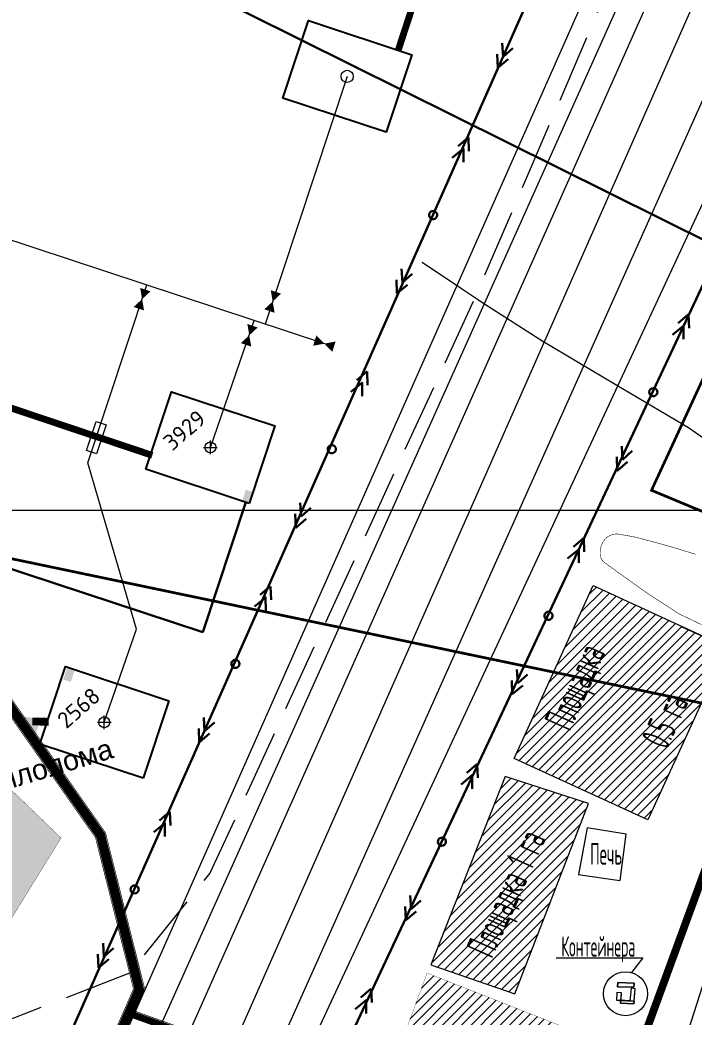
# Model space of a CAD drawing. Header units: millimetres. Extents: x 519 to 9564855, y -810 to 5021775.
# Drawn here: x 9533487 to 9533983, y 5000627 to 5001361 of the extents above; entities that cross this region are included whole.
import ezdxf

# ---------------------------------------------------------------- set-up
doc = ezdxf.new("R2010")
doc.units = ezdxf.units.MM
doc.header["$LTSCALE"] = 2
doc.header["$MEASUREMENT"] = 0
doc.header["$PDMODE"] = 2
doc.header["$PDSIZE"] = 5
for name, pattern in [('92051501$0$GROUND2', [35, 25, -10]), ('DASHED2', [9.525, 6.35, -3.175]), ('НЕПРЕРЫВНАЯ_ЛИНИЯ', [0])]:
    doc.linetypes.add(name, pattern=pattern)
for name, color, linetype, lineweight in [('200 скв. на 2010 год', 61, 'Continuous', 0), ('KTO to TEXACO OilLine', 107, 'НЕПРЕРЫВНАЯ_ЛИНИЯ', 60), ('PPLINE_GAS', 4, 'GAS_LINE', 30), ('Электро', 1, 'Continuous', 30), ('Электроснаб', 1, 'Continuous', 18), ('Электроснабжене', 1, 'Continuous', 18)]:
    doc.layers.add(name, color=color, linetype=linetype, lineweight=lineweight)
for name, color, linetype in [('Existing roads', 41, 'Continuous'), ('Future Roads', 44, 'Continuous'), ('GRID_PULKOVO', 7, 'Continuous'), ('OilColl&Flowlines', 3, 'Continuous'), ('PPLINE_WAT', 7, 'WTR_LINE'), ('ROAD_FIELD', 255, '92051501$0$GROUND2'), ('ROAD_GROUND', 9, 'Continuous'), ('Stage 9.Frame&Text', 7, 'Continuous'), ('МГ-земельный участок', 7, 'Continuous'), ('Скважины 2017г', 221, 'Continuous'), ('Скважины на 2014 год', 70, 'Continuous'), ('Скважины на 2015 год', 7, 'Continuous')]:
    doc.layers.add(name, color=color, linetype=linetype)
doc.styles.add('92051501$0$STANDARD', font='simplex.shx')
doc.styles.add('Elect', font='isocpeur.ttf')
doc.styles.get("Standard").update_dxf_attribs({"font": 'isocpeur.ttf', "width": 0.5})
doc.linetypes.add('GAS_LINE', pattern='A,0.5,-0.2,["G",92051501$0$STANDARD,S=0.1,R=0,X=-0.1,Y=-0.05],-0.05', length=0.75)
doc.linetypes.add('WTR_LINE', pattern='A,0.5,-0.2,["W",92051501$0$STANDARD,S=0.1,R=0,X=-0.1,Y=-0.05],-0.05', length=0.75)
pattern_1 = [(45, (21521.2297, 234.048), (-3.535533906, 3.535533906), [])]

# ---------------------------------------------------------------- blocks, each defined once
blk = doc.blocks.new('92051501$0$WELLPAD')
at = {"flags": 128}
blk.add_lwpolyline([(40, -30), (-40, -30), (-40, 30), (40, 30)], close=True, dxfattribs=at)

msp = doc.modelspace()

# ---------------------------------------------------------------- hatches: boundary and pattern name
at = {"linetype": 'ByBlock', "lineweight": 0, "ltscale": 5}
h = msp.add_hatch(dxfattribs=at)
h.set_pattern_fill('ANSI31', color=0, scale=40, style=0)
h.set_pattern_definition(pattern_1)
h.paths.add_polyline_path([(9533974.76816, 5000914.00673), (9533908.866, 5000944.497), (9533850.672, 5000817.315), (9533916.1482, 5000787.30457)])
h.paths.add_polyline_path([(9533932.08119, 5000837.27696), (9533947.60555, 5000871.97585), (9533918.67399, 5000884.91989), (9533903.14963, 5000850.221)], flags=24)
h.paths.add_polyline_path([(9533897.73783, 5000827.18085), (9533929.42673, 5000898.00952), (9533896.18062, 5000912.8839), (9533864.49172, 5000842.05523)], flags=24)
h = msp.add_hatch(dxfattribs=at)
h.set_pattern_fill('ANSI31', color=0, scale=40, style=0)
h.set_pattern_definition(pattern_1)
h.paths.add_polyline_path([(9533973.97838, 5000826.72049), (9534007.124, 5000899.037), (9533974.69026, 5000913.83834), (9533916.1482, 5000787.30457), (9533948.874, 5000772.305)])
h.paths.add_polyline_path([(9533965.89203, 5000816.24821), (9533986.59009, 5000862.51097), (9533957.65853, 5000875.45501), (9533936.96047, 5000829.19225)], flags=24)
h = msp.add_hatch(dxfattribs=at)
h.set_pattern_fill('ANSI31', color=0, scale=40, style=0)
h.set_pattern_definition(pattern_1)
h.paths.add_polyline_path([(9533789.595, 5000665.472), (9533851.174, 5000644.295), (9533905.295, 5000784.234), (9533844.03, 5000804.061)])
h = msp.add_hatch(dxfattribs=at)
h.set_pattern_fill('ANSI31', color=0, scale=40, style=0)
h.set_pattern_definition([(45, (0, 0), (-3.535533906, 3.535533906), [])])
h.paths.add_polyline_path([(9533786.77, 5000659.47), (9533758.83, 5000583.98), (9533884.48, 5000534.52), (9533912.65, 5000609.81)])
h.paths.add_polyline_path([(9533807.35212, 5000584.83002), (9533865.10212, 5000584.83002), (9533865.10212, 5000614.08002), (9533807.35212, 5000614.08002)], flags=24)
at = {"layer": 'Future Roads', "linetype": 'ByBlock', "lineweight": 0, "ltscale": 25}
h = msp.add_hatch(color=256, dxfattribs=at)
edge = h.paths.add_edge_path()
edge.add_line((9533500.01767, 5000847.56836), (9533502.45866, 5000843.19796))
edge.add_arc((9533519.39055, 5000831.49201), 20.58442, 145.34175774, 179.23366907)
edge.add_line((9533498.80797, 5000831.76732), (9533489.4128, 5000848.42891))
edge.add_arc((9533496.8148, 5000873.87217), 26.4981, 253.77913674, 276.94241965)
h = msp.add_hatch(color=256, dxfattribs=at)
edge = h.paths.add_edge_path()
edge.add_line((9533500.02037, 5000847.57633), (9533502.46135, 5000843.20593))
edge.add_arc((9533519.39325, 5000831.49998), 20.58442, 145.34175774, 179.23366907)
edge.add_line((9533498.81067, 5000831.77529), (9533489.41549, 5000848.43688))
edge.add_arc((9533496.81749, 5000873.88014), 26.4981, 253.77913674, 276.94241965)
at = {"layer": 'Скважины на 2015 год', "linetype": 'ByBlock', "lineweight": 0, "ltscale": 5}
h = msp.add_hatch(color=5, dxfattribs=at)
h.paths.add_polyline_path([(9533243.19, 5000752.02), (9533348.24, 5000922.21), (9533517.69, 5000758.85), (9533438.9, 5000631.21)])
h.paths.add_polyline_path([(9533285.01854, 5000727.89913), (9533561.61671, 5000810.83813), (9533552.73858, 5000840.44634), (9533276.1404, 5000757.50735)], flags=9)
at = {"layer": 'Электро', "ltscale": 7.5}
for points in [[(9533659.15196, 5001013.10464), (9533653.52959, 5001014.9307), (9533650.86745, 5001006.73405), (9533656.48982, 5001004.908)], [(9533527.5161, 5000881.72964), (9533521.89373, 5000883.5557), (9533519.23159, 5000875.35905), (9533524.85396, 5000873.533)]]:
    msp.add_hatch(color=256, dxfattribs=at).paths.add_polyline_path(points)
at = {"layer": 'Электроснаб', "linetype": 'ByBlock', "lineweight": 0, "ltscale": 7.5}
msp.add_hatch(color=1, dxfattribs=at).paths.add_polyline_path([(9533659.15196, 5001013.10464), (9533653.52959, 5001014.9307), (9533650.86745, 5001006.73405), (9533656.48982, 5001004.908)])
at = {"layer": 'Электроснабжене', "linetype": 'ByBlock', "lineweight": 0, "ltscale": 7.5}
msp.add_hatch(color=1, dxfattribs=at).paths.add_polyline_path([(9533659.15196, 5001013.10464), (9533653.52959, 5001014.9307), (9533650.86745, 5001006.73405), (9533656.48982, 5001004.908)])

# ---------------------------------------------------------------- linework, layer by layer
at = {"color": 0, "linetype": 'ByBlock', "lineweight": 0, "ltscale": 5}
for p, q in [((9533850.672, 5000817.315), (9533908.866, 5000944.497)), ((9533908.866, 5000944.497), (9534007.124, 5000899.037)), ((9534007.124, 5000899.037), (9533974.37319, 5000913.98304)), ((9534007.124, 5000899.037), (9533949.00914, 5000772.24306)), ((9533949.00914, 5000772.24306), (9533850.672, 5000817.315)), ((9533844.03, 5000804.061), (9533789.595, 5000665.472)), ((9533905.295, 5000784.234), (9533844.03, 5000804.061)), ((9533851.174, 5000644.295), (9533905.295, 5000784.234)), ((9533904.43804, 5000766.19908), (9533898.14104, 5000731.95308)), ((9533933.21104, 5000761.58308), (9533904.43804, 5000766.19908)), ((9533928.72204, 5000727.56108), (9533933.21104, 5000761.58308)), ((9533897.884, 5000731.99), (9533928.465, 5000727.598)), ((9533789.595, 5000665.472), (9533851.174, 5000644.295)), ((9533926.83752, 5000649.43104), (9533926.92248, 5000652.42742)), ((9533938.83272, 5000649.09141), (9533926.83754, 5000649.4315)), ((9533926.92248, 5000652.42742), (9533939.04902, 5000652.0836)), ((9533936.6872, 5000648.24681), (9533935.80577, 5000638.96269)), ((9533939.67668, 5000647.99577), (9533936.6872, 5000648.24681)), ((9533938.807, 5000636.769), (9533939.67668, 5000647.99577)), ((9533939.04902, 5000652.0836), (9533938.83272, 5000649.09141)), ((9533926.17717, 5000639.40087), (9533926.58123, 5000645.33858)), ((9533929.15544, 5000639.21123), (9533926.17717, 5000639.40087)), ((9533926.55535, 5000645.34034), (9533929.4365, 5000645.14428)), ((9533929.04714, 5000639.42261), (9533928.93971, 5000637.23393)), ((9533938.90044, 5000638.75209), (9533929.04714, 5000639.42261)), ((9533929.4365, 5000645.14428), (9533929.15544, 5000639.21123)), ((9533928.93971, 5000637.23393), (9533938.807, 5000636.769))]:
    msp.add_line(p, q, dxfattribs=at)
at = {"color": 0, "linetype": 'ByBlock', "lineweight": 0, "ltscale": 80, "const_width": 0.2}
msp.add_lwpolyline([(9533243.19, 5000752.02), (9533348.24, 5000922.21), (9533517.69, 5000758.85), (9533438.9, 5000631.21), (9533243.19, 5000752.02)], dxfattribs=at)
at = {"lineweight": 0, "ltscale": 5, "const_width": 0.2}
msp.add_lwpolyline([(9533786.77, 5000659.47), (9533912.65, 5000609.81), (9533884.48, 5000534.52), (9533758.83, 5000583.98), (9533786.77, 5000659.47)], dxfattribs=at)
at = {"lineweight": 0}
for points in [[(9533927.043, 5000652.424), (9533926.83752, 5000649.43104), (9533938.83272, 5000649.09141), (9533939.04902, 5000652.0836), (9533927.043, 5000652.424)], [(9533938.90044, 5000638.75209), (9533939.67668, 5000647.99577), (9533936.6872, 5000648.24681), (9533935.79965, 5000638.8982)], [(9533929.03315, 5000639.21702), (9533926.17409, 5000639.35247), (9533926.55535, 5000645.34034), (9533929.43735, 5000645.15683), (9533929.03315, 5000639.21702)], [(9533938.807, 5000636.769), (9533928.93971, 5000637.23393), (9533929.03315, 5000639.21702), (9533938.90044, 5000638.75209), (9533938.807, 5000636.769)]]:
    msp.add_lwpolyline(points, dxfattribs=at)
at = {"layer": '200 скв. на 2010 год', "color": 0, "linetype": 'ByBlock', "lineweight": 0, "ltscale": 80}
for p, q in [((9534006.73751, 5001133.78926), (9533951.72843, 5001014.54802)), ((9533951.72843, 5001014.54802), (9534087.51189, 5000958.00524))]:
    msp.add_line(p, q, dxfattribs=at)
at = {"layer": '200 скв. на 2010 год', "color": 5, "linetype": 'ByBlock', "lineweight": 0, "ltscale": 80, "const_width": 2}
msp.add_lwpolyline([(9534006.72708, 5001133.75631), (9534142.51054, 5001077.21353), (9534087.51189, 5000958.00524), (9533951.72843, 5001014.54802), (9534006.72708, 5001133.75631)], dxfattribs=at)
at = {"layer": 'Existing roads', "lineweight": 0, "const_width": 5.7, "flags": 128}
msp.add_lwpolyline([(9533905.75828, 5000502.11925), (9534000, 5000759.64518)], dxfattribs=at)
at = {"layer": 'Future Roads', "color": 41, "linetype": 'ByBlock', "lineweight": 0, "const_width": 5, "elevation": 0.00005}
for points in [[(9533765.47636, 5001338.12358), (9533788.38304, 5001408.13923)], [(9533468.04914, 5001079.37413), (9533584.68814, 5001040.25373)]]:
    msp.add_lwpolyline(points, dxfattribs=at)
at = {"layer": 'Future Roads', "lineweight": 0, "const_width": 5.7, "flags": 128}
for points in [[(9533496.4973, 5000844.49204), (9533508.52433, 5000844.31765)], [(9533496.5, 5000844.5), (9533508.52703, 5000844.32562)]]:
    msp.add_lwpolyline(points, dxfattribs=at)
at = {"layer": 'GRID_PULKOVO', "lineweight": 0}
msp.add_line((9533000, 5001000), (9548000, 5001000), dxfattribs=at)
at = {"layer": 'KTO to TEXACO OilLine', "lineweight": 0, "extrusion": (0, 0, -1)}
msp.add_line((9534135.36622, 5001628.52621), (9532876.39227, 4998813.45623), dxfattribs=at)
at = {"layer": 'OilColl&Flowlines', "color": 3, "linetype": 'ByBlock', "lineweight": 0}
for p, q in [((9528113.79608, 5002974.50562), (9533711.21889, 5001122.41542)), ((9533728, 5001319), (9533667.71649, 5001136.80958)), ((9533537.40751, 5001034.83164), (9533580.67925, 5001165.60862)), ((9533627.4, 5001046.1), (9533659.63099, 5001139.48492)), ((9533573.16155, 5000912.40269, -0.00005), (9533537.40751, 5001034.83164)), ((9533549.3973, 5000843.89204), (9533573.15885, 5000912.39472, -0.00005))]:
    msp.add_line(p, q, dxfattribs=at)
at = {"layer": 'OilColl&Flowlines', "color": 0, "linetype": 'ByBlock', "lineweight": 0, "ltscale": 25}
for p, q in [((9533536.32026, 5001043.88128), (9533543.38824, 5001065.24231)), ((9533543.38824, 5001065.24231), (9533550.74593, 5001062.80779)), ((9533550.74593, 5001062.80779), (9533543.67795, 5001041.44675)), ((9533543.67795, 5001041.44675), (9533536.32026, 5001043.88128))]:
    msp.add_line(p, q, dxfattribs=at)
at = {"layer": 'OilColl&Flowlines', "color": 5, "linetype": 'ByBlock', "lineweight": 0}
msp.add_line((9533549.4, 5000843.9), (9533573.16155, 5000912.40269, -0.00005), dxfattribs=at)
at = {"layer": 'OilColl&Flowlines', "linetype": 'ByBlock', "lineweight": 0, "ltscale": 25}
msp.add_line((9534031, 5000781), (9533817.743, 5000114.193), dxfattribs=at)
at = {"layer": 'OilColl&Flowlines', "lineweight": 0}
msp.add_lwpolyline([(9533000, 4999030.09132), (9533615.18224, 5000421.08812), (9534303.88294, 5001901.26817), (9534304.3202, 5002003.60385), (9532251.82783, 5009271.49641)], dxfattribs=at)
at = {"layer": 'OilColl&Flowlines', "color": 3, "linetype": 'ByBlock', "lineweight": 0}
for points in [[(9533579.6043, 5001162.17729, 8, 0, 0), (9533577.22379, 5001155.16545, 0, 8, 0), (9533574.84145, 5001148.14819, 8, 8, 0)], [(9533675.59431, 5001160.43555, 8, 0, 0), (9533673.2138, 5001153.42371, 0, 8, 0), (9533670.83146, 5001146.40645, 8, 8, 0)], [(9533658.39898, 5001135.5789, 8, 0, 0), (9533656.01847, 5001128.56706, 0, 8, 0), (9533653.63613, 5001121.5498, 8, 8, 0)], [(9533718.27231, 5001120.16112, 8, 0, 0), (9533711.21889, 5001122.41542, 0, 8, 0), (9533704.16001, 5001124.67147, 8, 8, 0)]]:
    msp.add_lwpolyline(points, format="xyseb", dxfattribs=at)
at = {"layer": 'PPLINE_GAS', "lineweight": 0, "ltscale": 40}
msp.add_line((9534212.1526, 5001965.41266), (9533540.56966, 5000455.90191), dxfattribs=at)
at = {"layer": 'PPLINE_WAT', "lineweight": 0}
msp.add_lwpolyline([(9533000, 5006417.04476), (9534241.35452, 5002031.92113), (9534233.93028, 5001942.30806), (9533572.35026, 5000442.91927), (9533000, 4999148.373)], dxfattribs=at)
at = {"layer": 'PPLINE_WAT', "color": 5, "lineweight": 0, "ltscale": 2}
msp.add_lwpolyline([(9533000, 4999292.00293), (9533521.20287, 5000465.19453), (9534195.31134, 5001969.65279), (9534192.94502, 5002039.13618), (9533000, 5006192.97478)], dxfattribs=at)
at = {"layer": 'ROAD_FIELD', "lineweight": 0, "flags": 128}
for points in [[(9534149.136, 5001927.573), (9534042.901, 5001670.848), (9533823.11436, 5001159.06278)], [(9533820.66634, 5001153.48174), (9533627.085, 5000732.976), (9533574.23928, 5000667.358)], [(9533567.97764, 5000659.44553), (9533425.585, 5000603.978), (9533147.38245, 5000586.76229), (9533114.32632, 5000608.36219), (9533130.11568, 5000640.97286)]]:
    msp.add_lwpolyline(points, dxfattribs=at)
at = {"layer": 'ROAD_GROUND', "lineweight": 0, "const_width": 1}
msp.add_lwpolyline([(9533782.90491, 5001182.34861), (9533828.18019, 5001152.06514), (9533871.51336, 5001124.30795), (9533925.76735, 5001092.03532), (9533978.96082, 5001060.58005), (9534036.88695, 5001020.18287), (9534083.81101, 5000963.57126), (9534115.83259, 5000907.75936), (9534150.42279, 5000848.6761), (9534201.93525, 5000761.5242), (9534234.67312, 5000717.94004), (9534286.91721, 5000657.60453), (9534337.50122, 5000598.44019), (9534390.98076, 5000549.15905), (9534433.72191, 5000501), (9534483.09828, 5000440.50644), (9534515.4962, 5000397.47638), (9534550.83204, 5000343.07515), (9534616.49029, 5000268.76195), (9534655.97343, 5000238.65064)], dxfattribs=at)
at = {"layer": 'ROAD_GROUND', "color": 8, "lineweight": 0}
for points, const_width in [([(9533293.87797, 5001159.66291), (9533432.67322, 5000916.36657), (9533542.93809, 5000759.17201), (9533570.91, 5000647.76667), (9533408.37507, 5000278.36012)], 0.5), ([(9533298.05748, 5001160.40896), (9533436.05511, 5000918.51079), (9533546.63755, 5000760.8635), (9533575.1235, 5000647.41083), (9533410.01574, 5000272.59673)], 7), ([(9533302.237, 5001161.155), (9533439.437, 5000920.655), (9533550.337, 5000762.555), (9533579.337, 5000647.055), (9533572.4388, 5000631.37689)], 0.5), ([(9533572.39824, 5000631.28472), (9533801.937, 5000548.755), (9534520.337, 5000226.055), (9534656.09173, 5000242.33329)], 0.5), ([(9533571.38322, 5000628.46165), (9533800.81319, 5000545.97104), (9534519.86736, 5000222.9772), (9534653.29417, 5000238.97633), (9535372.81973, 5000323.24102)], 5)]:
    msp.add_lwpolyline(points, dxfattribs=dict(at, const_width=const_width))
at = {"layer": 'Stage 9.Frame&Text', "color": 7, "lineweight": 0, "elevation": 0.00005}
msp.add_lwpolyline([(9533680.59217, 5001302.98591), (9533756.5727, 5001277.84533), (9533775.42814, 5001334.83072), (9533699.44761, 5001359.9713)], close=True, dxfattribs=at)
at = {"layer": 'Stage 9.Frame&Text', "color": 7, "linetype": 'ByBlock', "lineweight": 0}
msp.add_circle((9533728, 5001319), 4.48341, dxfattribs=at)
at = {"layer": 'Stage 9.Frame&Text', "color": 0, "linetype": 'ByBlock', "lineweight": 0}
for centre in [(9533627.4, 5001046.1), (9533549.4, 5000843.9)]:
    msp.add_circle(centre, 4, dxfattribs=at)
msp.add_point((9533627.4, 5001046.1), dxfattribs=at)
at = {"layer": 'Stage 9.Frame&Text', "color": 0, "linetype": 'ByBlock', "lineweight": 0, "ltscale": 80}
msp.add_point((9533549.4, 5000843.9), dxfattribs=at)
at = {"layer": 'МГ-земельный участок', "color": 0, "linetype": 'DASHED2', "lineweight": 25, "ltscale": 5, "const_width": 2}
msp.add_lwpolyline([(9522167.80801, 4999999.48247), (9521654, 5002362), (9522840, 5002532), (9525642, 5002155), (9528521, 5002235), (9531281, 5003464), (9533105, 5001043), (9546614, 4998215), (9544978, 4995525), (9543652, 4996420), (9539605, 4995735), (9529554.6705, 4998798.09585), (9529554.71722, 4998845.23995), (9529525.402, 4998845.269), (9529525.36994, 4998882.97318), (9529309.91997, 4998882.84552), (9526935, 5000017), (9526935, 4999132), (9522906, 5001105), (9522683.367, 5000265.06642), (9522496, 5000315)], close=True, dxfattribs=at)
at = {"layer": 'Скважины 2017г', "color": 3, "linetype": 'ByBlock', "lineweight": 0, "ltscale": 50, "const_width": 0.4}
msp.add_lwpolyline([(9533988.71434, 5000915.61449), (9533972.09849, 5000923.60656), (9533948.85465, 5000938.68547), (9533926.67443, 5000954.52026), (9533916.92015, 5000961.59128), (9533916.68335, 5000961.7922), (9533915.44357, 5000963.17812), (9533914.7439, 5000964.39029), (9533914.33148, 5000965.48225), (9533914.13247, 5000966.32175), (9533914.023, 5000967.22352), (9533913.97377, 5000968.50483), (9533914.03715, 5000969.95839), (9533914.21415, 5000971.32793), (9533914.5155, 5000972.72363), (9533914.90718, 5000974.00944), (9533915.40072, 5000975.25893), (9533916.01792, 5000976.51028), (9533916.67815, 5000977.53349), (9533917.33905, 5000978.3677), (9533917.85633, 5000978.92572), (9533918.43844, 5000979.47558), (9533919.25514, 5000980.13377), (9533919.99829, 5000980.63745), (9533921.12409, 5000981.25671), (9533922.10873, 5000981.67629), (9533923.12871, 5000982.00506), (9533924.03477, 5000982.21414), (9533925.00889, 5000982.35683), (9533926.02277, 5000982.41821), (9533926.94738, 5000982.39789), (9533928.12499, 5000982.2659), (9533928.99806, 5000982.08909), (9533930.02135, 5000981.89525), (9533938.54738, 5000980.3914), (9533944.1669, 5000978.99025), (9533960.75693, 5000974.52464), (9533969.52654, 5000971.94427), (9533984.20199, 5000967.4864)], dxfattribs=at)
at = {"layer": 'Скважины на 2014 год', "color": 0, "linetype": 'ByBlock', "lineweight": 0, "ltscale": 5}
for p, q in [((9533881.74002, 5000670.59932), (9533945.39277, 5000670.59932)), ((9533945.39277, 5000670.59932), (9533936.94955, 5000659.88469))]:
    msp.add_line(p, q, dxfattribs=at)
msp.add_circle((9533932.62656, 5000644.30374), 16.16955, dxfattribs=at)
at = {"layer": 'Электро'}
for p, q in [((9534134.41914, 5001993.0866), (9533000.18214, 4999430.22753)), ((9533523.11914, 5000171.2866), (9534296.3347, 5001820.36161)), ((9533621.78433, 5000910.10427), (9531883.90328, 5001485.13762)), ((9533842.68016, 5001333.31374), (9533842.01692, 5001343.34088)), ((9533849.80771, 5001339.75817), (9533842.68016, 5001333.31374)), ((9533838.32649, 5001335.31584), (9533838.65514, 5001325.16479)), ((9533838.65514, 5001325.16479), (9533846.34641, 5001331.62776)), ((9533816.85557, 5001274.10528), (9533809.49889, 5001267.76623)), ((9533817.08471, 5001273.99991), (9533817.51881, 5001264.07814)), ((9533813.72886, 5001266.09879), (9533805.26299, 5001259.15871)), ((9533813.39428, 5001265.97487), (9533813.49379, 5001255.92919)), ((9533768.61838, 5001167.40012), (9533767.95514, 5001177.42726)), ((9533764.26471, 5001169.40222), (9533764.59336, 5001159.25117)), ((9533775.74592, 5001173.84455), (9533768.61838, 5001167.40012)), ((9533764.59336, 5001159.25117), (9533772.28463, 5001165.71414)), ((9533978.71224, 5001143.78083), (9533971.35556, 5001137.44178)), ((9533978.94138, 5001143.67546), (9533979.37548, 5001133.7537)), ((9533975.58553, 5001135.77434), (9533967.11965, 5001128.83426)), ((9533975.25095, 5001135.65043), (9533975.35046, 5001125.60475)), ((9533742.3804, 5001101.91354), (9533735.02372, 5001095.57449)), ((9533742.60954, 5001101.80817), (9533743.04364, 5001091.88641)), ((9533739.25369, 5001093.90705), (9533730.78782, 5001086.96697)), ((9533738.91911, 5001093.78313), (9533739.01863, 5001083.73745)), ((9533930.47505, 5001037.07567), (9533929.81181, 5001047.10281)), ((9533937.60259, 5001043.5201), (9533930.47505, 5001037.07567)), ((9533926.12137, 5001039.07777), (9533926.45003, 5001028.92672)), ((9533926.45003, 5001028.92672), (9533934.1413, 5001035.38969)), ((9533621.78433, 5000910.10427), (9533653.47582, 5001005.88798)), ((9533694.14321, 5000995.20838), (9533693.47997, 5001005.23552)), ((9533701.27076, 5001001.65281), (9533694.14321, 5000995.20838)), ((9533689.78954, 5000997.21048), (9533690.11819, 5000987.05943)), ((9533690.11819, 5000987.05943), (9533697.80946, 5000993.5224)), ((9533901.64296, 5000979.36088), (9533894.28628, 5000973.02183)), ((9533901.8721, 5000979.25551), (9533902.3062, 5000969.33375)), ((9533898.51625, 5000971.35439), (9533890.05038, 5000964.41431)), ((9533898.18167, 5000971.23048), (9533898.28119, 5000961.1848)), ((9533671.44534, 5000944.00641), (9533664.08865, 5000937.66736)), ((9533671.67448, 5000943.90104), (9533672.10858, 5000933.97928)), ((9533668.31862, 5000935.99992), (9533659.85275, 5000929.05984)), ((9533667.98404, 5000935.87601), (9533668.08356, 5000925.83033)), ((9533853.40577, 5000872.65572), (9533852.74253, 5000882.68286)), ((9533849.0521, 5000874.65782), (9533849.38075, 5000864.50677)), ((9533860.53332, 5000879.10015), (9533853.40577, 5000872.65572)), ((9533849.38075, 5000864.50677), (9533857.07202, 5000870.96974)), ((9533623.20814, 5000837.30125), (9533622.54491, 5000847.32839)), ((9533618.85447, 5000839.30335), (9533619.18313, 5000829.1523)), ((9533630.33569, 5000843.74568), (9533623.20814, 5000837.30125)), ((9533619.18313, 5000829.1523), (9533626.8744, 5000835.61527)), ((9533823.31467, 5000813.18815), (9533815.95798, 5000806.8491)), ((9533823.54381, 5000813.08278), (9533823.97791, 5000803.16101)), ((9533820.18795, 5000805.18166), (9533811.72208, 5000798.24157)), ((9533819.85337, 5000805.05774), (9533819.95289, 5000795.01206)), ((9533597.38356, 5000778.09279), (9533590.02687, 5000771.75374)), ((9533597.6127, 5000777.98742), (9533598.0468, 5000768.06565)), ((9533594.25684, 5000770.0863), (9533585.79097, 5000763.14622)), ((9533593.92226, 5000769.96238), (9533594.02178, 5000759.9167)), ((9533775.07747, 5000706.48298), (9533774.41424, 5000716.51012)), ((9533782.20502, 5000712.92741), (9533775.07747, 5000706.48298)), ((9533770.7238, 5000708.48509), (9533771.05246, 5000698.33404)), ((9533771.05246, 5000698.33404), (9533778.74372, 5000704.797)), ((9533549.14636, 5000671.38763), (9533548.48313, 5000681.41477)), ((9533556.27391, 5000677.83206), (9533549.14636, 5000671.38763)), ((9533544.79269, 5000673.38973), (9533545.12135, 5000663.23868)), ((9533545.12135, 5000663.23868), (9533552.81261, 5000669.70165)), ((9533745.40024, 5000647.8669), (9533738.04356, 5000641.52785)), ((9533745.62938, 5000647.76153), (9533746.06348, 5000637.83977)), ((9533742.27353, 5000639.86041), (9533733.80766, 5000632.92033)), ((9533741.93895, 5000639.73649), (9533742.03847, 5000629.69081))]:
    msp.add_line(p, q, dxfattribs=at)
at = {"layer": 'Электро', "elevation": 0.00005}
msp.add_lwpolyline([(9530840.12613, 5001685.10724), (9530867.95929, 5001675.80813), (9531072.27425, 5002322.12467), (9532648.0566, 5001801.54263), (9532666.21636, 5001856.77245), (9535175.35053, 5000609.58884)], dxfattribs=at)
at = {"layer": 'Электро'}
for centre, start, end in [((9533791.18539, 5001217.00587), 355.90038964, 175.90038959), ((9533791.18539, 5001217.00587), 175.90038959, 355.90038964), ((9533953.04206, 5001086.68142), 175.90038878, 355.90038878), ((9533953.04206, 5001086.68142), 355.90038878, 175.90038878), ((9533716.71023, 5001044.81413), 175.90038894, 355.90038894), ((9533716.71023, 5001044.81413), 355.90038894, 175.90038894), ((9533875.97278, 5000922.26147), 355.90038894, 175.90038894), ((9533875.97278, 5000922.26147), 175.90038894, 355.90038894), ((9533645.77516, 5000886.907), 355.90038889, 175.90038889), ((9533645.77516, 5000886.907), 175.90038889, 355.90038889), ((9533797.64449, 5000756.08874), 175.90038959, 355.90038959), ((9533797.64449, 5000756.08874), 355.90038959, 175.90038959), ((9533571.71338, 5000720.99338), 175.90038894, 355.90038889), ((9533571.71338, 5000720.99338), 355.90038889, 175.90038894)]:
    msp.add_arc(centre, 3, start, end, dxfattribs=at)
at = {"layer": 'Электроснаб', "color": 1, "linetype": 'ByBlock', "lineweight": 0}
for p, q in [((9534166.11914, 5001972.9866), (9533031.88214, 4999410.12753)), ((9533523.11914, 5000171.2866), (9534273.73789, 5001772.16827)), ((9533842.68016, 5001333.31374), (9533842.01692, 5001343.34088)), ((9533849.80771, 5001339.75817), (9533842.68016, 5001333.31374)), ((9533838.32649, 5001335.31584), (9533838.65514, 5001325.16479)), ((9533838.65514, 5001325.16479), (9533846.34641, 5001331.62776)), ((9533816.85557, 5001274.10528), (9533809.49889, 5001267.76623)), ((9533817.08471, 5001273.99991), (9533817.51881, 5001264.07814)), ((9533813.72886, 5001266.09879), (9533805.26299, 5001259.15871)), ((9533813.39428, 5001265.97487), (9533813.49379, 5001255.92919)), ((9533768.61838, 5001167.40012), (9533767.95514, 5001177.42726)), ((9533764.26471, 5001169.40222), (9533764.59336, 5001159.25117)), ((9533775.74592, 5001173.84455), (9533768.61838, 5001167.40012)), ((9533764.59336, 5001159.25117), (9533772.28463, 5001165.71414)), ((9533978.71224, 5001143.78083), (9533971.35556, 5001137.44178)), ((9533978.94138, 5001143.67546), (9533979.37548, 5001133.7537)), ((9533975.58553, 5001135.77434), (9533967.11965, 5001128.83426)), ((9533975.25095, 5001135.65043), (9533975.35046, 5001125.60475)), ((9533742.3804, 5001101.91354), (9533735.02372, 5001095.57449)), ((9533742.60954, 5001101.80817), (9533743.04364, 5001091.88641)), ((9533739.25369, 5001093.90705), (9533730.78782, 5001086.96697)), ((9533738.91911, 5001093.78313), (9533739.01863, 5001083.73745)), ((9533930.47505, 5001037.07567), (9533929.81181, 5001047.10281)), ((9533937.60259, 5001043.5201), (9533930.47505, 5001037.07567)), ((9533926.12137, 5001039.07777), (9533926.45003, 5001028.92672)), ((9533926.45003, 5001028.92672), (9533934.1413, 5001035.38969)), ((9533694.14321, 5000995.20838), (9533693.47997, 5001005.23552)), ((9533701.27076, 5001001.65281), (9533694.14321, 5000995.20838)), ((9533689.78954, 5000997.21048), (9533690.11819, 5000987.05943)), ((9533690.11819, 5000987.05943), (9533697.80946, 5000993.5224)), ((9533901.64296, 5000979.36088), (9533894.28628, 5000973.02183)), ((9533901.8721, 5000979.25551), (9533902.3062, 5000969.33375)), ((9533898.51625, 5000971.35439), (9533890.05038, 5000964.41431)), ((9533898.18167, 5000971.23048), (9533898.28119, 5000961.1848)), ((9533671.44534, 5000944.00641), (9533664.08865, 5000937.66736)), ((9533671.67448, 5000943.90104), (9533672.10858, 5000933.97928)), ((9533668.31862, 5000935.99992), (9533659.85275, 5000929.05984)), ((9533667.98404, 5000935.87601), (9533668.08356, 5000925.83033)), ((9533853.40577, 5000872.65572), (9533852.74253, 5000882.68286)), ((9533849.0521, 5000874.65782), (9533849.38075, 5000864.50677)), ((9533860.53332, 5000879.10015), (9533853.40577, 5000872.65572)), ((9533849.38075, 5000864.50677), (9533857.07202, 5000870.96974)), ((9533623.20814, 5000837.30125), (9533622.54491, 5000847.32839)), ((9533618.85447, 5000839.30335), (9533619.18313, 5000829.1523)), ((9533630.33569, 5000843.74568), (9533623.20814, 5000837.30125)), ((9533619.18313, 5000829.1523), (9533626.8744, 5000835.61527)), ((9533823.31467, 5000813.18815), (9533815.95798, 5000806.8491)), ((9533823.54381, 5000813.08278), (9533823.97791, 5000803.16101)), ((9533820.18795, 5000805.18166), (9533811.72208, 5000798.24157)), ((9533819.85337, 5000805.05774), (9533819.95289, 5000795.01206)), ((9533597.38356, 5000778.09279), (9533590.02687, 5000771.75374)), ((9533597.6127, 5000777.98742), (9533598.0468, 5000768.06565)), ((9533594.25684, 5000770.0863), (9533585.79097, 5000763.14622)), ((9533593.92226, 5000769.96238), (9533594.02178, 5000759.9167)), ((9533775.07747, 5000706.48298), (9533774.41424, 5000716.51012)), ((9533782.20502, 5000712.92741), (9533775.07747, 5000706.48298)), ((9533770.7238, 5000708.48509), (9533771.05246, 5000698.33404)), ((9533771.05246, 5000698.33404), (9533778.74372, 5000704.797)), ((9533549.14636, 5000671.38763), (9533548.48313, 5000681.41477)), ((9533556.27391, 5000677.83206), (9533549.14636, 5000671.38763)), ((9533544.79269, 5000673.38973), (9533545.12135, 5000663.23868)), ((9533545.12135, 5000663.23868), (9533552.81261, 5000669.70165)), ((9533745.40024, 5000647.8669), (9533738.04356, 5000641.52785)), ((9533745.62938, 5000647.76153), (9533746.06348, 5000637.83977)), ((9533742.27353, 5000639.86041), (9533733.80766, 5000632.92033)), ((9533741.93895, 5000639.73649), (9533742.03847, 5000629.69081))]:
    msp.add_line(p, q, dxfattribs=at)
at = {"layer": 'Электроснаб', "color": 1, "lineweight": 0}
for q in [(9531883.90328, 5001485.13762), (9533653.47582, 5001005.88798)]:
    msp.add_line((9533621.78433, 5000910.10427), q, dxfattribs=at)
at = {"layer": 'Электроснаб', "color": 1, "linetype": 'ByBlock', "lineweight": 0}
for centre, start, end in [((9533791.18539, 5001217.00587), 355.90038964, 175.90038959), ((9533791.18539, 5001217.00587), 175.90038959, 355.90038964), ((9533953.04206, 5001086.68142), 175.90038878, 355.90038878), ((9533953.04206, 5001086.68142), 355.90038878, 175.90038878), ((9533716.71023, 5001044.81413), 175.90038894, 355.90038894), ((9533716.71023, 5001044.81413), 355.90038894, 175.90038894), ((9533875.97278, 5000922.26147), 355.90038894, 175.90038894), ((9533875.97278, 5000922.26147), 175.90038894, 355.90038894), ((9533645.77516, 5000886.907), 355.90038889, 175.90038889), ((9533645.77516, 5000886.907), 175.90038889, 355.90038889), ((9533797.64449, 5000756.08874), 175.90038959, 355.90038959), ((9533797.64449, 5000756.08874), 355.90038959, 175.90038959), ((9533571.71338, 5000720.99338), 175.90038894, 355.90038889), ((9533571.71338, 5000720.99338), 355.90038889, 175.90038894)]:
    msp.add_arc(centre, 3, start, end, dxfattribs=at)
at = {"layer": 'Электроснабжене', "color": 1, "linetype": 'ByBlock', "lineweight": 0}
for p, q in [((9534101.79379, 5001919.36816), (9531486.31914, 4996009.5866)), ((9534133.49379, 5001899.26816), (9533031.88214, 4999410.12753)), ((9533523.11914, 5000171.2866), (9534273.73789, 5001772.16827)), ((9533842.68016, 5001333.31374), (9533842.01692, 5001343.34088)), ((9533849.80771, 5001339.75817), (9533842.68016, 5001333.31374)), ((9533838.32649, 5001335.31584), (9533838.65514, 5001325.16479)), ((9533838.65514, 5001325.16479), (9533846.34641, 5001331.62776)), ((9533816.85557, 5001274.10528), (9533809.49889, 5001267.76623)), ((9533817.08471, 5001273.99991), (9533817.51881, 5001264.07814)), ((9533813.72886, 5001266.09879), (9533805.26299, 5001259.15871)), ((9533813.39428, 5001265.97487), (9533813.49379, 5001255.92919)), ((9533768.61838, 5001167.40012), (9533767.95514, 5001177.42726)), ((9533764.26471, 5001169.40222), (9533764.59336, 5001159.25117)), ((9533775.74592, 5001173.84455), (9533768.61838, 5001167.40012)), ((9533764.59336, 5001159.25117), (9533772.28463, 5001165.71414)), ((9533978.71224, 5001143.78083), (9533971.35556, 5001137.44178)), ((9533978.94138, 5001143.67546), (9533979.37548, 5001133.7537)), ((9533975.58553, 5001135.77434), (9533967.11965, 5001128.83426)), ((9533975.25095, 5001135.65043), (9533975.35046, 5001125.60475)), ((9533742.3804, 5001101.91354), (9533735.02372, 5001095.57449)), ((9533742.60954, 5001101.80817), (9533743.04364, 5001091.88641)), ((9533739.25369, 5001093.90705), (9533730.78782, 5001086.96697)), ((9533738.91911, 5001093.78313), (9533739.01863, 5001083.73745)), ((9533930.47505, 5001037.07567), (9533929.81181, 5001047.10281)), ((9533937.60259, 5001043.5201), (9533930.47505, 5001037.07567)), ((9533926.12137, 5001039.07777), (9533926.45003, 5001028.92672)), ((9533926.45003, 5001028.92672), (9533934.1413, 5001035.38969)), ((9533694.14321, 5000995.20838), (9533693.47997, 5001005.23552)), ((9533701.27076, 5001001.65281), (9533694.14321, 5000995.20838)), ((9533689.78954, 5000997.21048), (9533690.11819, 5000987.05943)), ((9533690.11819, 5000987.05943), (9533697.80946, 5000993.5224)), ((9533901.64296, 5000979.36088), (9533894.28628, 5000973.02183)), ((9533901.8721, 5000979.25551), (9533902.3062, 5000969.33375)), ((9533898.51625, 5000971.35439), (9533890.05038, 5000964.41431)), ((9533898.18167, 5000971.23048), (9533898.28119, 5000961.1848)), ((9533671.44534, 5000944.00641), (9533664.08865, 5000937.66736)), ((9533671.67448, 5000943.90104), (9533672.10858, 5000933.97928)), ((9533668.31862, 5000935.99992), (9533659.85275, 5000929.05984)), ((9533667.98404, 5000935.87601), (9533668.08356, 5000925.83033)), ((9533853.40577, 5000872.65572), (9533852.74253, 5000882.68286)), ((9533849.0521, 5000874.65782), (9533849.38075, 5000864.50677)), ((9533860.53332, 5000879.10015), (9533853.40577, 5000872.65572)), ((9533849.38075, 5000864.50677), (9533857.07202, 5000870.96974)), ((9533623.20814, 5000837.30125), (9533622.54491, 5000847.32839)), ((9533618.85447, 5000839.30335), (9533619.18313, 5000829.1523)), ((9533630.33569, 5000843.74568), (9533623.20814, 5000837.30125)), ((9533619.18313, 5000829.1523), (9533626.8744, 5000835.61527)), ((9533823.31467, 5000813.18815), (9533815.95798, 5000806.8491)), ((9533823.54381, 5000813.08278), (9533823.97791, 5000803.16101)), ((9533820.18795, 5000805.18166), (9533811.72208, 5000798.24157)), ((9533819.85337, 5000805.05774), (9533819.95289, 5000795.01206)), ((9533597.38356, 5000778.09279), (9533590.02687, 5000771.75374)), ((9533597.6127, 5000777.98742), (9533598.0468, 5000768.06565)), ((9533594.25684, 5000770.0863), (9533585.79097, 5000763.14622)), ((9533593.92226, 5000769.96238), (9533594.02178, 5000759.9167)), ((9533775.07747, 5000706.48298), (9533774.41424, 5000716.51012)), ((9533782.20502, 5000712.92741), (9533775.07747, 5000706.48298)), ((9533770.7238, 5000708.48509), (9533771.05246, 5000698.33404)), ((9533771.05246, 5000698.33404), (9533778.74372, 5000704.797)), ((9533549.14636, 5000671.38763), (9533548.48313, 5000681.41477)), ((9533556.27391, 5000677.83206), (9533549.14636, 5000671.38763)), ((9533544.79269, 5000673.38973), (9533545.12135, 5000663.23868)), ((9533545.12135, 5000663.23868), (9533552.81261, 5000669.70165)), ((9533745.40024, 5000647.8669), (9533738.04356, 5000641.52785)), ((9533745.62938, 5000647.76153), (9533746.06348, 5000637.83977)), ((9533742.27353, 5000639.86041), (9533733.80766, 5000632.92033)), ((9533741.93895, 5000639.73649), (9533742.03847, 5000629.69081))]:
    msp.add_line(p, q, dxfattribs=at)
at = {"layer": 'Электроснабжене', "color": 1, "lineweight": 0}
for q in [(9531883.90328, 5001485.13762), (9533653.47582, 5001005.88798)]:
    msp.add_line((9533621.78433, 5000910.10427), q, dxfattribs=at)
at = {"layer": 'Электроснабжене', "color": 1, "linetype": 'ByBlock', "lineweight": 0}
for centre, start, end in [((9533791.18539, 5001217.00587), 355.90038964, 175.90038959), ((9533791.18539, 5001217.00587), 175.90038959, 355.90038964), ((9533953.04206, 5001086.68142), 175.90038878, 355.90038878), ((9533953.04206, 5001086.68142), 355.90038878, 175.90038878), ((9533716.71023, 5001044.81413), 175.90038894, 355.90038894), ((9533716.71023, 5001044.81413), 355.90038894, 175.90038894), ((9533875.97278, 5000922.26147), 355.90038894, 175.90038894), ((9533875.97278, 5000922.26147), 175.90038894, 355.90038894), ((9533645.77516, 5000886.907), 355.90038889, 175.90038889), ((9533645.77516, 5000886.907), 175.90038889, 355.90038889), ((9533797.64449, 5000756.08874), 175.90038959, 355.90038959), ((9533797.64449, 5000756.08874), 355.90038959, 175.90038959), ((9533571.71338, 5000720.99338), 175.90038894, 355.90038889), ((9533571.71338, 5000720.99338), 355.90038889, 175.90038894)]:
    msp.add_arc(centre, 3, start, end, dxfattribs=at)

# ---------------------------------------------------------------- block references
at = {"layer": 'Stage 9.Frame&Text', "color": 7, "lineweight": 0, "xscale": 1.000397499139614, "yscale": 1.000397499139614, "zscale": 1.000397499139614, "rotation": 341.6915560444714}
msp.add_blockref('92051501$0$WELLPAD', (9533728.01015, 5001318.90831, 0.00005), dxfattribs=at)
at = {"layer": 'Stage 9.Frame&Text', "color": 0, "linetype": 'ByBlock', "lineweight": 0, "xscale": 1.000397499139614, "yscale": 1.000397499139614, "zscale": 1.000397499139614, "rotation": 341.6915560444714}
for p in [(9533627.41015, 5001046.00831, 0.00005), (9533549.41016, 5000843.80831, 0.00005)]:
    msp.add_blockref('92051501$0$WELLPAD', p, dxfattribs=at)

# ---------------------------------------------------------------- texts
at = {"color": 0, "linetype": 'ByBlock', "lineweight": 0, "ltscale": 5, "width": 0.5}
for s, height, p in [('Площадка', 21.114115, (9533891.78491, 5000836.49436)), ('0.5 га', 21.114115, (9533963.21285, 5000823.23401)), ('Площадка 1 га', 21.1141148, (9533834.56967, 5000669.4026))]:
    msp.add_text(s, height=height, rotation=65.89615628, dxfattribs=at).set_placement(p)
for s, height, p in [('Печь', 16, (9533906.55924, 5000739.14554)), ('Контейнера', 15, (9533885.4011, 5000671.57576))]:
    msp.add_text(s, height=height, dxfattribs=at).set_placement(p)
at = {"color": 19, "lineweight": 0, "insert": (9533283.51786, 5000751.65992), "char_height": 15, "attachment_point": 1, "rotation": 16.69155603, "style": 'Elect'}
msp.add_mtext('{\\fArial|b0|i0|c204|p34;Плошадка для металлолома}', dxfattribs=at)
at = {"layer": 'Stage 9.Frame&Text', "color": 0, "linetype": 'ByBlock', "lineweight": 0, "style": 'Elect'}
for s, p in [('3929', (9533599.34896, 5001042.94088)), ('2568', (9533521.48566, 5000838.64381))]:
    msp.add_text(s, height=12, rotation=41, dxfattribs=at).set_placement(p)

doc.saveas('drawing.dxf')
